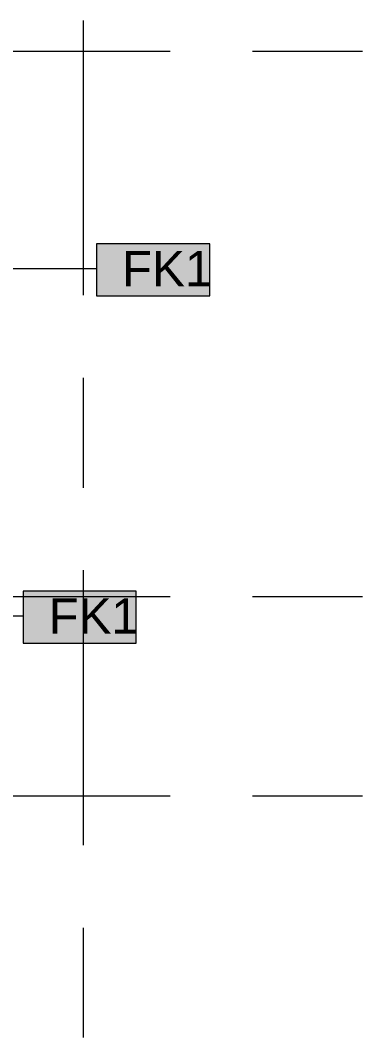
# Model space of a CAD drawing. Header units: millimetres. Extents: x -3817 to 677485, y -22715 to 103890.
# Drawn here: x 370079 to 372054, y 17522 to 23396 of the extents above; entities that cross this region are included whole.
import ezdxf

# ---------------------------------------------------------------- set-up
doc = ezdxf.new("R2010")
doc.units = ezdxf.units.MM
doc.layers.add('PDF _Геометрия', color=7, linetype='Continuous', true_color=0x1d1d1d)
doc.layers.add('PDF _Сплошная заливка', color=7, linetype='Continuous', true_color=0xffffff)
doc.layers.add('PDF _Текст', color=7, linetype='Continuous')
doc.styles.add('PDF GOST-Common', font='arial.ttf')

msp = doc.modelspace()

# ---------------------------------------------------------------- linework, layer by layer
at = {"layer": 'PDF _Геометрия', "color": 253, "lineweight": 9, "true_color": 0xaaaaaa}
for points in [[(370442.9, 21808.7), (370442.9, 23396.2)], [(369355, 23219), (370942.5, 23219)], [(371418.8, 23219), (372053.8, 23219)], [(370442.9, 20697.4), (370442.9, 21332.4)], [(370442.9, 18633.7), (370442.9, 20221.2)], [(369355, 20069), (370942.5, 20069)], [(371418.8, 20069), (372053.8, 20069)], [(369355, 18919), (370942.5, 18919)], [(371418.8, 18919), (372053.8, 18919)], [(370442.9, 17522.4), (370442.9, 18157.4)]]:
    msp.add_lwpolyline(points, dxfattribs=at)
at = {"layer": 'PDF _Геометрия', "color": 7, "lineweight": 9}
for points in [[(371171.1, 22106), (370518, 22106), (370518, 21806), (371171.1, 21806)], [(370747.5, 20100.3), (370094.3, 20100.3), (370094.3, 19800.3), (370747.5, 19800.3)]]:
    msp.add_lwpolyline(points, close=True, dxfattribs=at)
for points in [[(369748.3, 21964.1), (370518, 21964.1)], [(369683.4, 19958.4), (370094.3, 19958.4)]]:
    msp.add_lwpolyline(points, dxfattribs=at)
at = {"layer": 'PDF _Сплошная заливка', "lineweight": 9, "transparency": 33554559}
for points in [[(371171.1, 22106), (370518, 22106), (371171.1, 21806), (370518, 21806)], [(370747.5, 20100.3), (370094.3, 20100.3), (370747.5, 19800.3), (370094.3, 19800.3)]]:
    msp.add_solid(points, dxfattribs=at)

# ---------------------------------------------------------------- texts
at = {"layer": 'PDF _Текст', "char_height": 203.2, "attachment_point": 4, "style": 'PDF GOST-Common'}
for insert in [(370665.1, 21962.6), (370241.4, 19956.9)]:
    msp.add_mtext('FK1', dxfattribs=dict(at, insert=insert))

doc.saveas('drawing.dxf')
